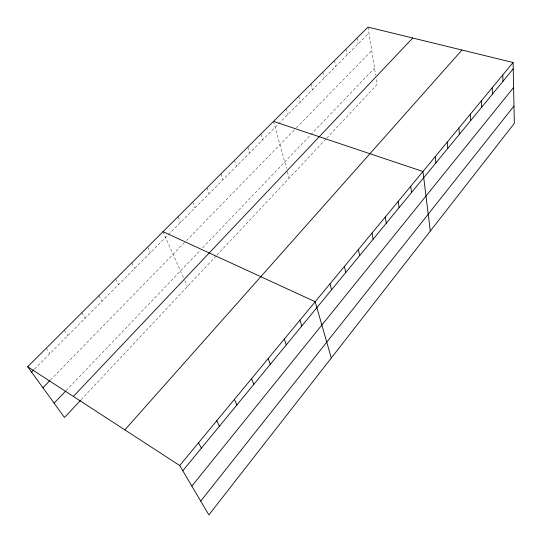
<?xml version="1.0" encoding="UTF-8"?>
<svg xmlns="http://www.w3.org/2000/svg" width="542" height="542" viewBox="0 0 542 542"><rect width="100%" height="100%" fill="white"/><g stroke="black" fill="none" stroke-linecap="round" stroke-linejoin="round"><path stroke-width="0.41" stroke-dasharray="2.71 2.03" d="M81.232 399.63L216.333 255.736M216.902 255.126L326.148 138.766M326.704 138.176L377.144 84.45L376.229 78.712M66.178 390.531L200.35 250.214M202.647 247.809L374.529 68.055M50.379 380.084L185.831 241.204M186.407 240.614L295.797 128.454M296.372 127.865L371.744 50.582M34.512 369.088L368.946 33.028M46.239 348.215L49.911 353.614M64.288 330.2L67.777 335.661M81.849 312.673L85.162 318.188M98.949 295.614L102.092 301.176M115.595 279.001L118.576 284.611M131.808 262.816L134.64 268.466M147.614 247.044L150.297 252.735M163.013 231.678L183.467 277.639M184.788 280.6L187.424 286.528M178.033 216.685L180.445 222.444M192.681 202.064L194.964 207.85M206.969 187.803L209.137 193.609M220.919 173.88L222.965 179.714M234.537 160.29L236.475 166.143M247.836 147.024L249.666 152.885M260.824 134.057L262.552 139.938M273.52 121.394L286.494 168.46M287.382 171.692L289.164 178.155M286.291 108.644L287.822 114.545M298.771 96.185L300.207 102.099M310.972 84.017L312.314 89.931M322.89 72.12L324.143 78.041M334.543 60.487L335.722 66.415M345.945 49.112L347.036 55.04M357.09 37.987L358.106 43.916M367.998 27.1L375.708 75.433"/><path stroke-width="0.81" d="M200.716 501.079L513.965 106.042M191.854 486.093L513.592 87.513M182.796 470.761L513.22 68.827M513.091 62.506L514.317 123.366L208.887 514.9L179.7 465.531L513.091 62.506L367.998 27.1L27.683 366.738L64.484 417.469L80.656 400.24M124.856 429.887L461.953 50.027M73.38 396.432L412.733 38.015M54.105 403.16L65.602 391.128M42.92 387.74L49.81 380.674M31.551 372.063L33.916 369.685M273.52 121.394L422.943 171.482L430.314 231.048M163.013 231.678L315.193 301.738L331.291 357.984M27.683 366.738L179.7 465.531M198.514 442.787L201.4 448.132M216.746 420.748L219.429 426.202M234.408 399.393L236.908 404.942M251.542 378.682L253.859 384.319M268.168 358.587L270.316 364.299M284.306 339.082L286.291 344.868M299.97 320.139L301.806 325.993M329.99 283.852L331.541 289.821M344.373 266.461L345.796 272.484M358.364 249.55L359.664 255.614M371.975 233.094L373.16 239.198M385.226 217.078L386.304 223.216M398.133 201.475L399.095 207.647M410.701 186.285L411.568 192.485M435.24 156.618L435.917 162.864M447.218 142.139L447.8 148.4M458.891 128.027L459.392 134.301M470.273 114.267L470.693 120.554M481.377 100.846L481.716 107.147M492.204 87.757L492.475 94.064M502.773 74.979L502.969 81.293"/></g></svg>
